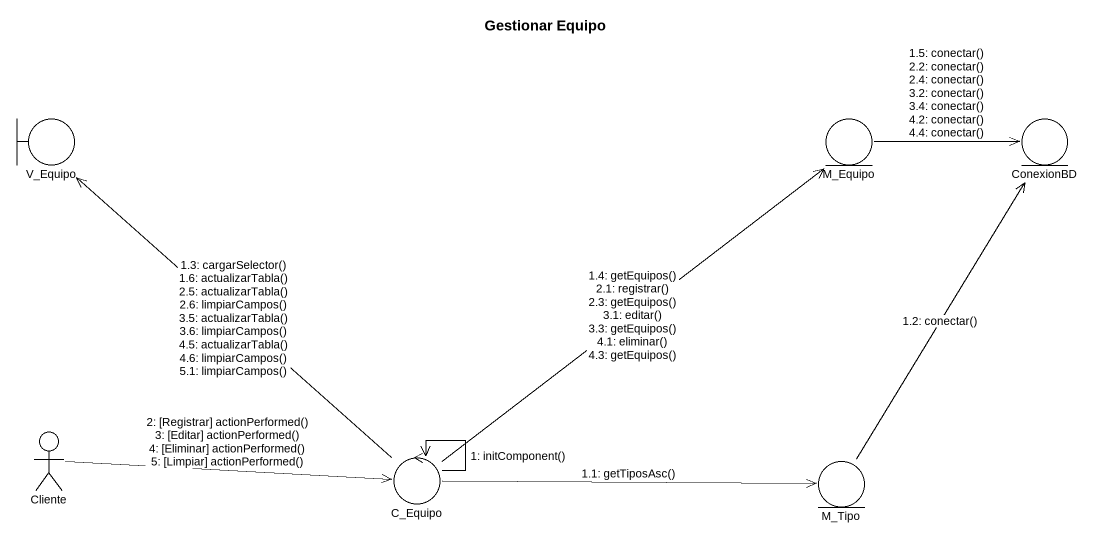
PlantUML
@startuml
title Gestionar Equipo
boundary V_Equipo
entity M_Equipo
entity ConexionBD
actor Cliente
control C_Equipo
entity M_Tipo
C_Equipo --> C_Equipo : 1: initComponent()
C_Equipo -right-> M_Tipo : 1.1: getTiposAsc()
M_Tipo -up-> ConexionBD : 1.2: conectar()
C_Equipo -up-> V_Equipo : 1.3: cargarSelector()\n1.6: actualizarTabla()\n2.5: actualizarTabla()\n2.6: limpiarCampos()\n3.5: actualizarTabla()\n3.6: limpiarCampos()\n4.5: actualizarTabla()\n4.6: limpiarCampos()\n5.1: limpiarCampos()
C_Equipo -up-> M_Equipo : 1.4: getEquipos()\n2.1: registrar()\n2.3: getEquipos()\n3.1: editar()\n3.3: getEquipos()\n4.1: eliminar()\n4.3: getEquipos()
M_Equipo -right-> ConexionBD : 1.5: conectar()\n2.2: conectar()\n2.4: conectar()\n3.2: conectar()\n3.4: conectar()\n4.2: conectar()\n4.4: conectar()
Cliente -right-> C_Equipo : 2: [Registrar] actionPerformed()\n3: [Editar] actionPerformed()\n4: [Eliminar] actionPerformed()\n5: [Limpiar] actionPerformed()
@enduml
